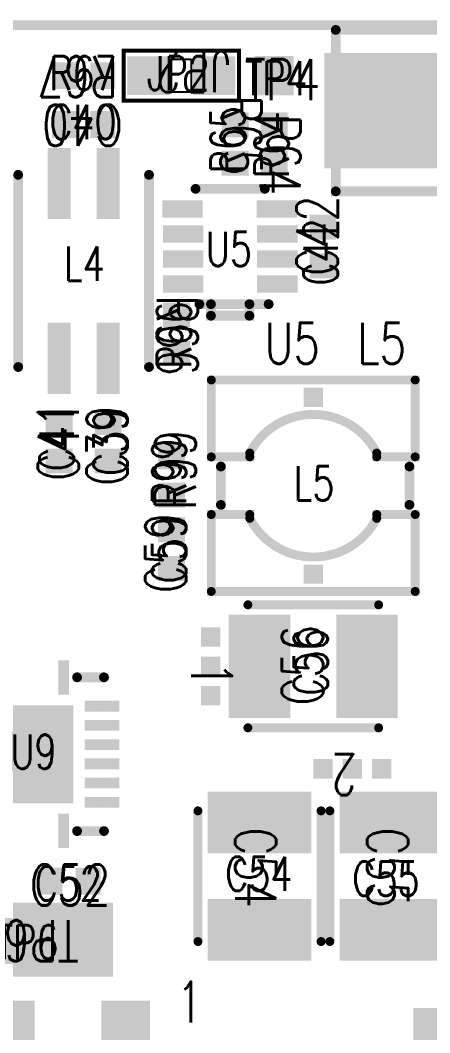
# Model space of a CAD drawing. Extents: x -29.1 to 31.9, y -21.3 to 21.1.
# Drawn here: x 0.26 to 10.9, y -5.22 to 21.13 of the extents above; entities that cross this region are included whole.
import ezdxf

# ---------------------------------------------------------------- set-up
doc = ezdxf.new("R2010")
doc.units = 0
doc.header["$MEASUREMENT"] = 0
for name, pattern in [('KEEPOUT_00010000$0', [2, 1, 1]), ('TRMIDX_0', [2, 1, 1]), ('TRMIDX_1', [2, 1, 1])]:
    doc.linetypes.add(name, pattern=pattern)
doc.layers.get('0').update_dxf_attribs({"linetype": 'CONTINUOUS'})
for name, color, linetype in [('BOARD_OUTLINE_00', 5, 'CONTINUOUS'), ('DRIL_NPLTE_THRU_01', 3, 'CONTINUOUS'), ('DRIL_NPLTE_THRU_02', 112, 'CONTINUOUS'), ('DRIL_NPLTE_THRU_03', 2, 'CONTINUOUS'), ('DRIL_NPLTE_THRU_04', 4, 'CONTINUOUS'), ('DRIL_NPLTE_THRU_05', 171, 'CONTINUOUS'), ('DRIL_NPLTE_THRU_06', 1, 'CONTINUOUS'), ('KEEPOUT_01', 136, 'CONTINUOUS'), ('PADS_BOT', 1, 'CONTINUOUS'), ('PADS_INNER', 3, 'CONTINUOUS'), ('PADS_TOP', 3, 'CONTINUOUS'), ('PART_NAME_01', 6, 'CONTINUOUS'), ('PART_NAME_11', 112, 'CONTINUOUS'), ('PART_TOP_2DLINE_01', 6, 'CONTINUOUS'), ('PART_TOP_COPPER_01', 6, 'CONTINUOUS'), ('TEXT_22', 6, 'CONTINUOUS')]:
    doc.layers.add(name, color=color, linetype=linetype)
doc.styles.add('W0$1524', font='simplex', dxfattribs={"width": 0.75})
doc.styles.add('W0$2032', font='simplex', dxfattribs={"width": 0.75})

# ---------------------------------------------------------------- blocks, each defined once
blk = doc.blocks.new('BOARD_1')
at = {"layer": 'BOARD_OUTLINE_00', "const_width": 0.254}
blk.add_lwpolyline([(0, 0), (58, 0), (58, 42), (0, 42)], close=True, dxfattribs=at)
blk = doc.blocks.new('DRIL_HOLE_0')
blk.add_lwpolyline([(0, 0, 1), (0, 0, 1)], format="xyb", close=True)
blk = doc.blocks.new('PAD_0')
blk.add_lwpolyline([(0, 0, 1), (0, 0, 1)], format="xyb", close=True)
blk = doc.blocks.new('PAD_1')
at = {"const_width": 0.508}
blk.add_lwpolyline([(-0.254, 0), (0.254, 0)], dxfattribs=at)
blk = doc.blocks.new('STK_TOP_5')
at = {"layer": 'DRIL_NPLTE_THRU_01'}
blk.add_blockref('DRIL_HOLE_0', (0, 0), dxfattribs=at)
at = {"layer": 'DRIL_NPLTE_THRU_02'}
blk.add_blockref('DRIL_HOLE_0', (0, 0), dxfattribs=at)
at = {"layer": 'DRIL_NPLTE_THRU_03'}
blk.add_blockref('DRIL_HOLE_0', (0, 0), dxfattribs=at)
at = {"layer": 'DRIL_NPLTE_THRU_04'}
blk.add_blockref('DRIL_HOLE_0', (0, 0), dxfattribs=at)
at = {"layer": 'DRIL_NPLTE_THRU_05'}
blk.add_blockref('DRIL_HOLE_0', (0, 0), dxfattribs=at)
at = {"layer": 'DRIL_NPLTE_THRU_06'}
blk.add_blockref('DRIL_HOLE_0', (0, 0), dxfattribs=at)
at = {"layer": 'PADS_BOT'}
blk.add_blockref('PAD_0', (0, 0), dxfattribs=at)
at = {"layer": 'PADS_INNER'}
blk.add_blockref('PAD_0', (0, 0), dxfattribs=at)
at = {"layer": 'PADS_TOP'}
blk.add_blockref('PAD_1', (0, 0), dxfattribs=at)
blk = doc.blocks.new('SYM_TOP_3')
for p in [(0, 0.762), (0, 0), (0, -0.762)]:
    blk.add_blockref('STK_TOP_5', p)
blk = doc.blocks.new('PART_TOP_0')
blk.add_blockref('SYM_TOP_3', (0, 0))
at = {"layer": 'PART_NAME_01', "style": 'W0$2032', "width": 0.75}
blk.add_text('1', height=1.067, rotation=270, dxfattribs=at).set_placement((-0.508, 0.127))
blk = doc.blocks.new('PART_TOP_1')
blk.add_blockref('SYM_TOP_3', (0, 0))
at = {"layer": 'PART_NAME_01', "style": 'W0$2032', "width": 0.75}
blk.add_text('2', height=1.067, rotation=270, dxfattribs=at).set_placement((-0.381, 0.127))
blk = doc.blocks.new('SMOOTH_0$232')
at = {"const_width": 0.116}
blk.add_lwpolyline([(-0.058, 0, 1), (0.058, 0, 1)], format="xyb", close=True, dxfattribs=at)
blk = doc.blocks.new('PART_BODY_TOP_62')
at = {"layer": 'PART_TOP_2DLINE_01', "const_width": 0.232}
for points in [[(-1.7, 1.6), (1.7, 1.6)], [(-1.7, -1.6), (1.7, -1.6)]]:
    blk.add_lwpolyline(points, dxfattribs=at)
at = {"layer": 'PART_TOP_2DLINE_01'}
for p in [(-1.7, 1.6), (1.7, 1.6), (-1.7, -1.6), (1.7, -1.6)]:
    blk.add_blockref('SMOOTH_0$232', p, dxfattribs=at)
blk = doc.blocks.new('PAD_5')
at = {"const_width": 1.6002}
blk.add_lwpolyline([(-1.3462, 0), (1.3462, 0)], dxfattribs=at)
blk = doc.blocks.new('STK_TOP_9')
at = {"layer": 'DRIL_NPLTE_THRU_01'}
blk.add_blockref('DRIL_HOLE_0', (0, 0), dxfattribs=at)
at = {"layer": 'DRIL_NPLTE_THRU_02'}
blk.add_blockref('DRIL_HOLE_0', (0, 0), dxfattribs=at)
at = {"layer": 'DRIL_NPLTE_THRU_03'}
blk.add_blockref('DRIL_HOLE_0', (0, 0), dxfattribs=at)
at = {"layer": 'DRIL_NPLTE_THRU_04'}
blk.add_blockref('DRIL_HOLE_0', (0, 0), dxfattribs=at)
at = {"layer": 'DRIL_NPLTE_THRU_05'}
blk.add_blockref('DRIL_HOLE_0', (0, 0), dxfattribs=at)
at = {"layer": 'DRIL_NPLTE_THRU_06'}
blk.add_blockref('DRIL_HOLE_0', (0, 0), dxfattribs=at)
at = {"layer": 'PADS_BOT'}
blk.add_blockref('PAD_0', (0, 0), dxfattribs=at)
at = {"layer": 'PADS_INNER'}
blk.add_blockref('PAD_0', (0, 0), dxfattribs=at)
at = {"layer": 'PADS_TOP', "rotation": 90}
blk.add_blockref('PAD_5', (0, 0), dxfattribs=at)
blk = doc.blocks.new('SYM_TOP_7')
for name, p in [('STK_TOP_9', (-1.397, 0)), ('STK_TOP_9', (1.397, 0)), ('PART_BODY_TOP_62', (0, 0))]:
    blk.add_blockref(name, p)
blk = doc.blocks.new('PART_TOP_13')
blk.add_blockref('SYM_TOP_7', (0, 0))
at = {"layer": 'PART_NAME_01', "style": 'W0$2032', "width": 0.75}
blk.add_text('C54', height=1.0668, rotation=180, dxfattribs=at).set_placement((1.27, 0.635))
at = {"layer": 'PART_NAME_11', "style": 'W0$1524', "width": 0.75}
blk.add_text('C54', height=0.889, rotation=270, dxfattribs=at).set_placement((-0.381, 0.889))
blk = doc.blocks.new('PART_TOP_14')
blk.add_blockref('SYM_TOP_7', (0, 0))
at = {"layer": 'PART_NAME_01', "style": 'W0$2032', "width": 0.75}
blk.add_text('C55', height=1.0668, rotation=180, dxfattribs=at).set_placement((1.27, 0.635))
at = {"layer": 'PART_NAME_11', "style": 'W0$1524', "width": 0.75}
blk.add_text('C55', height=0.889, rotation=270, dxfattribs=at).set_placement((-0.508, 1.016))
blk = doc.blocks.new('PART_TOP_15')
blk.add_blockref('SYM_TOP_7', (0, 0))
at = {"layer": 'PART_NAME_01', "style": 'W0$2032', "width": 0.75}
blk.add_text('C56', height=1.0668, rotation=90, dxfattribs=at).set_placement((0.254, -1.016))
at = {"layer": 'PART_NAME_11', "style": 'W0$1524', "width": 0.75}
blk.add_text('C56', height=0.889, rotation=90, dxfattribs=at).set_placement((0.381, -0.762))
blk = doc.blocks.new('SMOOTH_0$1016')
at = {"const_width": 0.0508}
blk.add_lwpolyline([(-0.0254, 0, 1), (0.0254, 0, 1)], format="xyb", close=True, dxfattribs=at)
blk = doc.blocks.new('PART_BODY_TOP_59')
at = {"layer": 'KEEPOUT_01', "linetype": 'KEEPOUT_00010000$0'}
blk.add_lwpolyline([(-0.4318, 0.254), (0.4318, 0.254), (0.4318, -0.254), (-0.4318, -0.254)], close=True, dxfattribs=at)
at = {"layer": 'PART_TOP_2DLINE_01', "const_width": 0.1016}
blk.add_lwpolyline([(-0.65, -1.5), (0.65, -1.5), (0.65, 1.5), (-0.65, 1.5), (-0.65, -1.5)], dxfattribs=at)
at = {"layer": 'PART_TOP_2DLINE_01'}
for p in [(-0.65, 1.5), (0.65, 1.5), (-0.65, -1.5), (-0.65, -1.5), (0.65, -1.5)]:
    blk.add_blockref('SMOOTH_0$1016', p, dxfattribs=at)
blk = doc.blocks.new('PAD_4')
at = {"const_width": 1}
blk.add_lwpolyline([(-0.55, 0), (0.55, 0)], dxfattribs=at)
blk = doc.blocks.new('STK_TOP_6')
at = {"layer": 'DRIL_NPLTE_THRU_01'}
blk.add_blockref('DRIL_HOLE_0', (0, 0), dxfattribs=at)
at = {"layer": 'DRIL_NPLTE_THRU_02'}
blk.add_blockref('DRIL_HOLE_0', (0, 0), dxfattribs=at)
at = {"layer": 'DRIL_NPLTE_THRU_03'}
blk.add_blockref('DRIL_HOLE_0', (0, 0), dxfattribs=at)
at = {"layer": 'DRIL_NPLTE_THRU_04'}
blk.add_blockref('DRIL_HOLE_0', (0, 0), dxfattribs=at)
at = {"layer": 'DRIL_NPLTE_THRU_05'}
blk.add_blockref('DRIL_HOLE_0', (0, 0), dxfattribs=at)
at = {"layer": 'DRIL_NPLTE_THRU_06'}
blk.add_blockref('DRIL_HOLE_0', (0, 0), dxfattribs=at)
at = {"layer": 'PADS_BOT'}
blk.add_blockref('PAD_0', (0, 0), dxfattribs=at)
at = {"layer": 'PADS_INNER'}
blk.add_blockref('PAD_0', (0, 0), dxfattribs=at)
at = {"layer": 'PADS_TOP', "rotation": 90}
blk.add_blockref('PAD_4', (0, 0), dxfattribs=at)
blk = doc.blocks.new('SYM_TOP_4')
for name, p in [('STK_TOP_6', (0, 0.85)), ('PART_BODY_TOP_59', (0, 0)), ('STK_TOP_6', (0, -0.85))]:
    blk.add_blockref(name, p)
blk = doc.blocks.new('PART_TOP_30')
blk.add_blockref('SYM_TOP_4', (0, 0))
at = {"layer": 'PART_NAME_01', "style": 'W0$2032', "width": 0.75}
blk.add_text('JP2', height=1.0668, rotation=270, dxfattribs=at).set_placement((-0.635, 1.27))
at = {"layer": 'PART_NAME_11', "style": 'W0$1524', "width": 0.75}
blk.add_text('JP2', height=0.889, rotation=90, dxfattribs=at).set_placement((0.381, -0.889))
blk = doc.blocks.new('SMOOTH_0$254')
at = {"const_width": 0.127}
blk.add_lwpolyline([(-0.0635, 0, 1), (0.0635, 0, 1)], format="xyb", close=True, dxfattribs=at)
blk = doc.blocks.new('PART_BODY_TOP_69')
at = {"layer": 'PART_TOP_2DLINE_01', "const_width": 0.254}
blk.add_lwpolyline([(-6.4, -0.8), (6.4, -0.8), (6.4, -5), (-6.4, -5)], close=True, dxfattribs=at)
at = {"layer": 'PART_TOP_2DLINE_01'}
for p in [(-6.4, -0.8), (6.4, -0.8), (-6.4, -5), (6.4, -5)]:
    blk.add_blockref('SMOOTH_0$254', p, dxfattribs=at)
blk = doc.blocks.new('PAD_8')
at = {"const_width": 0.7}
blk.add_lwpolyline([(-0.8, 0), (0.8, 0)], dxfattribs=at)
blk = doc.blocks.new('STK_TOP_12')
at = {"layer": 'DRIL_NPLTE_THRU_01'}
blk.add_blockref('DRIL_HOLE_0', (0, 0), dxfattribs=at)
at = {"layer": 'DRIL_NPLTE_THRU_02'}
blk.add_blockref('DRIL_HOLE_0', (0, 0), dxfattribs=at)
at = {"layer": 'DRIL_NPLTE_THRU_03'}
blk.add_blockref('DRIL_HOLE_0', (0, 0), dxfattribs=at)
at = {"layer": 'DRIL_NPLTE_THRU_04'}
blk.add_blockref('DRIL_HOLE_0', (0, 0), dxfattribs=at)
at = {"layer": 'DRIL_NPLTE_THRU_05'}
blk.add_blockref('DRIL_HOLE_0', (0, 0), dxfattribs=at)
at = {"layer": 'DRIL_NPLTE_THRU_06'}
blk.add_blockref('DRIL_HOLE_0', (0, 0), dxfattribs=at)
at = {"layer": 'PADS_BOT'}
blk.add_blockref('PAD_0', (0, 0), dxfattribs=at)
at = {"layer": 'PADS_INNER'}
blk.add_blockref('PAD_0', (0, 0), dxfattribs=at)
at = {"layer": 'PADS_TOP', "rotation": 90}
blk.add_blockref('PAD_8', (0, 0), dxfattribs=at)
blk = doc.blocks.new('PAD_10')
at = {"const_width": 3}
blk.add_lwpolyline([(-1.7, 0), (1.7, 0)], dxfattribs=at)
blk = doc.blocks.new('STK_TOP_14')
at = {"layer": 'DRIL_NPLTE_THRU_01'}
blk.add_blockref('DRIL_HOLE_0', (0, 0), dxfattribs=at)
at = {"layer": 'DRIL_NPLTE_THRU_02'}
blk.add_blockref('DRIL_HOLE_0', (0, 0), dxfattribs=at)
at = {"layer": 'DRIL_NPLTE_THRU_03'}
blk.add_blockref('DRIL_HOLE_0', (0, 0), dxfattribs=at)
at = {"layer": 'DRIL_NPLTE_THRU_04'}
blk.add_blockref('DRIL_HOLE_0', (0, 0), dxfattribs=at)
at = {"layer": 'DRIL_NPLTE_THRU_05'}
blk.add_blockref('DRIL_HOLE_0', (0, 0), dxfattribs=at)
at = {"layer": 'DRIL_NPLTE_THRU_06'}
blk.add_blockref('DRIL_HOLE_0', (0, 0), dxfattribs=at)
at = {"layer": 'PADS_BOT'}
blk.add_blockref('PAD_0', (0, 0), dxfattribs=at)
at = {"layer": 'PADS_INNER'}
blk.add_blockref('PAD_0', (0, 0), dxfattribs=at)
at = {"layer": 'PADS_TOP'}
blk.add_blockref('PAD_10', (0, 0), dxfattribs=at)
blk = doc.blocks.new('SYM_TOP_14')
for name, p in [('STK_TOP_12', (-3.125, 0)), ('STK_TOP_12', (-1.875, 0)), ('STK_TOP_12', (-0.625, 0)), ('STK_TOP_12', (0.625, 0)), ('STK_TOP_12', (1.875, 0)), ('STK_TOP_12', (3.125, 0)), ('PART_BODY_TOP_69', (0, 0)), ('STK_TOP_14', (-5, -2.9)), ('STK_TOP_14', (5, -2.9))]:
    blk.add_blockref(name, p)
blk = doc.blocks.new('PART_TOP_35')
blk.add_blockref('SYM_TOP_14', (0, 0))
at = {"layer": 'PART_NAME_01', "style": 'W0$2032', "width": 0.75}
blk.add_text('P5', height=1.0668, rotation=180, dxfattribs=at).set_placement((3.556, 3.302))
at = {"layer": 'PART_NAME_11', "style": 'W0$1524', "width": 0.75}
blk.add_text('P5', height=0.889, rotation=180, dxfattribs=at).set_placement((0.635, -2.159))
blk = doc.blocks.new('PART_BODY_TOP_73')
at = {"layer": 'PART_TOP_2DLINE_01', "const_width": 0.254}
for points in [[(-1.5, 0.8), (-1.5, -1)], [(1.5, 0.9), (1.5, -0.9)]]:
    blk.add_lwpolyline(points, dxfattribs=at)
blk.add_lwpolyline([(-1.5, -0.5), (-1.8, -0.5), (-1.8, 0.5), (-1.5, 0.5)], close=True, dxfattribs=at)
at = {"layer": 'PART_TOP_2DLINE_01'}
for p in [(-1.5, 0.8), (1.5, 0.9), (-1.8, 0.5), (-1.5, 0.5), (-1.8, -0.5), (-1.5, -0.5), (1.5, -0.9), (-1.5, -1)]:
    blk.add_blockref('SMOOTH_0$254', p, dxfattribs=at)
blk = doc.blocks.new('PAD_15')
at = {"const_width": 0.45}
blk.add_lwpolyline([(-0.525, 0), (0.525, 0)], dxfattribs=at)
blk = doc.blocks.new('STK_TOP_20')
at = {"layer": 'DRIL_NPLTE_THRU_01'}
blk.add_blockref('DRIL_HOLE_0', (0, 0), dxfattribs=at)
at = {"layer": 'DRIL_NPLTE_THRU_02'}
blk.add_blockref('DRIL_HOLE_0', (0, 0), dxfattribs=at)
at = {"layer": 'DRIL_NPLTE_THRU_03'}
blk.add_blockref('DRIL_HOLE_0', (0, 0), dxfattribs=at)
at = {"layer": 'DRIL_NPLTE_THRU_04'}
blk.add_blockref('DRIL_HOLE_0', (0, 0), dxfattribs=at)
at = {"layer": 'DRIL_NPLTE_THRU_05'}
blk.add_blockref('DRIL_HOLE_0', (0, 0), dxfattribs=at)
at = {"layer": 'DRIL_NPLTE_THRU_06'}
blk.add_blockref('DRIL_HOLE_0', (0, 0), dxfattribs=at)
at = {"layer": 'PADS_BOT'}
blk.add_blockref('PAD_0', (0, 0), dxfattribs=at)
at = {"layer": 'PADS_INNER'}
blk.add_blockref('PAD_0', (0, 0), dxfattribs=at)
at = {"layer": 'PADS_TOP', "rotation": 90}
blk.add_blockref('PAD_15', (0, 0), dxfattribs=at)
blk = doc.blocks.new('SYM_TOP_18')
for name, p in [('STK_TOP_20', (-0.975, 1.225)), ('STK_TOP_20', (-0.325, 1.225)), ('STK_TOP_20', (0.325, 1.225)), ('STK_TOP_20', (0.975, 1.241)), ('PART_BODY_TOP_73', (0, 0)), ('STK_TOP_20', (-0.975, -1.225)), ('STK_TOP_20', (-0.325, -1.225)), ('STK_TOP_20', (0.325, -1.225)), ('STK_TOP_20', (0.975, -1.209))]:
    blk.add_blockref(name, p)
blk = doc.blocks.new('PART_TOP_42')
blk.add_blockref('SYM_TOP_18', (0, 0))
at = {"layer": 'PART_NAME_01', "style": 'W0$2032', "width": 0.75}
blk.add_text('U5', height=1.0668, rotation=270, dxfattribs=at).set_placement((-3.048, -0.889))
at = {"layer": 'PART_NAME_11', "style": 'W0$1524', "width": 0.75}
blk.add_text('U5', height=0.889, rotation=270, dxfattribs=at).set_placement((-0.508, 0.635))
blk = doc.blocks.new('PAD_16')
at = {"const_width": 1.93}
blk.add_lwpolyline([(-2.032, 0), (2.032, 0)], dxfattribs=at)
blk = doc.blocks.new('STK_TOP_21')
at = {"layer": 'DRIL_NPLTE_THRU_01'}
blk.add_blockref('DRIL_HOLE_0', (0, 0), dxfattribs=at)
at = {"layer": 'DRIL_NPLTE_THRU_02'}
blk.add_blockref('DRIL_HOLE_0', (0, 0), dxfattribs=at)
at = {"layer": 'DRIL_NPLTE_THRU_03'}
blk.add_blockref('DRIL_HOLE_0', (0, 0), dxfattribs=at)
at = {"layer": 'DRIL_NPLTE_THRU_04'}
blk.add_blockref('DRIL_HOLE_0', (0, 0), dxfattribs=at)
at = {"layer": 'DRIL_NPLTE_THRU_05'}
blk.add_blockref('DRIL_HOLE_0', (0, 0), dxfattribs=at)
at = {"layer": 'DRIL_NPLTE_THRU_06'}
blk.add_blockref('DRIL_HOLE_0', (0, 0), dxfattribs=at)
at = {"layer": 'PADS_BOT'}
blk.add_blockref('PAD_0', (0, 0), dxfattribs=at)
at = {"layer": 'PADS_INNER'}
blk.add_blockref('PAD_0', (0, 0), dxfattribs=at)
at = {"layer": 'PADS_TOP'}
blk.add_blockref('PAD_16', (0, 0), dxfattribs=at)
blk = doc.blocks.new('SYM_TOP_19')
blk.add_blockref('STK_TOP_21', (0, 0))
blk = doc.blocks.new('PART_TOP_44')
blk.add_blockref('SYM_TOP_19', (0, 0))
at = {"layer": 'PART_NAME_01', "style": 'W0$2032', "width": 0.75}
blk.add_text('TP6', height=1.0668, rotation=180, dxfattribs=at).set_placement((1.143, 0.508))
at = {"layer": 'PART_NAME_11', "style": 'W0$1524', "width": 0.75}
blk.add_text('TP6', height=0.889, dxfattribs=at).set_placement((-1.016, -0.508))
blk = doc.blocks.new('PART_BODY_TOP_75')
at = {"layer": 'PART_TOP_2DLINE_01', "const_width": 0.254}
for points in [[(-2.5, 1.7), (2.5, 1.7)], [(-2.5, -1.7), (2.5, -1.7)]]:
    blk.add_lwpolyline(points, dxfattribs=at)
at = {"layer": 'PART_TOP_2DLINE_01'}
for p in [(-2.5, 1.7), (2.5, 1.7), (-2.5, -1.7), (2.5, -1.7)]:
    blk.add_blockref('SMOOTH_0$254', p, dxfattribs=at)
blk = doc.blocks.new('PAD_17')
at = {"const_width": 0.6}
blk.add_lwpolyline([(-0.925, 0), (0.925, 0)], dxfattribs=at)
blk = doc.blocks.new('STK_TOP_22')
at = {"layer": 'DRIL_NPLTE_THRU_01'}
blk.add_blockref('DRIL_HOLE_0', (0, 0), dxfattribs=at)
at = {"layer": 'DRIL_NPLTE_THRU_02'}
blk.add_blockref('DRIL_HOLE_0', (0, 0), dxfattribs=at)
at = {"layer": 'DRIL_NPLTE_THRU_03'}
blk.add_blockref('DRIL_HOLE_0', (0, 0), dxfattribs=at)
at = {"layer": 'DRIL_NPLTE_THRU_04'}
blk.add_blockref('DRIL_HOLE_0', (0, 0), dxfattribs=at)
at = {"layer": 'DRIL_NPLTE_THRU_05'}
blk.add_blockref('DRIL_HOLE_0', (0, 0), dxfattribs=at)
at = {"layer": 'DRIL_NPLTE_THRU_06'}
blk.add_blockref('DRIL_HOLE_0', (0, 0), dxfattribs=at)
at = {"layer": 'PADS_BOT'}
blk.add_blockref('PAD_0', (0, 0), dxfattribs=at)
at = {"layer": 'PADS_INNER'}
blk.add_blockref('PAD_0', (0, 0), dxfattribs=at)
at = {"layer": 'PADS_TOP'}
blk.add_blockref('PAD_17', (0, 0), dxfattribs=at)
blk = doc.blocks.new('SYM_TOP_20')
for name, p in [('PART_BODY_TOP_75', (0, 0)), ('STK_TOP_22', (-2.275, 0.635)), ('STK_TOP_22', (2.275, 0.635)), ('STK_TOP_22', (-2.275, -0.635)), ('STK_TOP_22', (2.275, -0.635))]:
    blk.add_blockref(name, p)
blk = doc.blocks.new('PART_TOP_46')
blk.add_blockref('SYM_TOP_20', (0, 0))
at = {"layer": 'PART_NAME_01', "style": 'W0$2032', "width": 0.75}
blk.add_text('L4', height=1.0668, rotation=270, dxfattribs=at).set_placement((0.889, 4.064))
at = {"layer": 'PART_NAME_11', "style": 'W0$1524', "width": 0.75}
blk.add_text('L4', height=0.889, rotation=270, dxfattribs=at).set_placement((-0.254, 0.508))
blk = doc.blocks.new('PART_BODY_TOP_76')
at = {"layer": 'PART_TOP_2DLINE_01', "const_width": 0.254}
for points in [[(-2.4, -0.5), (-2.4, 0.5)], [(2.5, -0.5), (2.5, 0.5)]]:
    blk.add_lwpolyline(points, dxfattribs=at)
at = {"layer": 'PART_TOP_COPPER_01', "linetype": 'TRMIDX_0', "const_width": 0.232}
blk.add_lwpolyline([(-2.65, 0.75), (-2.65, 2.75), (2.65, 2.75), (2.65, 0.75), (1.65, 0.75), (1.65, 0.85, 0.609804), (-1.65, 0.85), (-1.65, 0.75)], format="xyb", close=True, dxfattribs=at)
at = {"layer": 'PART_TOP_COPPER_01', "linetype": 'TRMIDX_1', "const_width": 0.232}
blk.add_lwpolyline([(2.65, -0.75), (2.65, -2.75), (-2.65, -2.75), (-2.65, -0.75), (-1.65, -0.75), (-1.65, -0.85, 0.609804), (1.65, -0.85), (1.65, -0.75)], format="xyb", close=True, dxfattribs=at)
at = {"layer": 'PART_TOP_2DLINE_01'}
for p in [(-2.4, 0.5), (2.5, 0.5), (-2.4, -0.5), (2.5, -0.5)]:
    blk.add_blockref('SMOOTH_0$254', p, dxfattribs=at)
at = {"layer": 'PART_TOP_COPPER_01'}
for p in [(-2.65, 2.75), (2.65, 2.75), (-2.65, 0.75), (-1.65, 0.85), (-1.65, 0.75), (1.65, 0.85), (1.65, 0.75), (2.65, 0.75), (-2.65, -0.75), (-1.65, -0.75), (-1.65, -0.85), (1.65, -0.75), (1.65, -0.85), (2.65, -0.75), (-2.65, -2.75), (2.65, -2.75)]:
    blk.add_blockref('SMOOTH_0$232', p, dxfattribs=at)
blk = doc.blocks.new('PAD_18')
at = {"const_width": 0.5}
blk.add_lwpolyline([(-0.25, 0), (0.25, 0)], dxfattribs=at)
blk = doc.blocks.new('STK_TOP_23')
at = {"layer": 'DRIL_NPLTE_THRU_01'}
blk.add_blockref('DRIL_HOLE_0', (0, 0), dxfattribs=at)
at = {"layer": 'DRIL_NPLTE_THRU_02'}
blk.add_blockref('DRIL_HOLE_0', (0, 0), dxfattribs=at)
at = {"layer": 'DRIL_NPLTE_THRU_03'}
blk.add_blockref('DRIL_HOLE_0', (0, 0), dxfattribs=at)
at = {"layer": 'DRIL_NPLTE_THRU_04'}
blk.add_blockref('DRIL_HOLE_0', (0, 0), dxfattribs=at)
at = {"layer": 'DRIL_NPLTE_THRU_05'}
blk.add_blockref('DRIL_HOLE_0', (0, 0), dxfattribs=at)
at = {"layer": 'DRIL_NPLTE_THRU_06'}
blk.add_blockref('DRIL_HOLE_0', (0, 0), dxfattribs=at)
at = {"layer": 'PADS_BOT'}
blk.add_blockref('PAD_0', (0, 0), dxfattribs=at)
at = {"layer": 'PADS_INNER'}
blk.add_blockref('PAD_0', (0, 0), dxfattribs=at)
at = {"layer": 'PADS_TOP'}
blk.add_blockref('PAD_18', (0, 0), dxfattribs=at)
blk = doc.blocks.new('SYM_TOP_21')
for name, p in [('PART_BODY_TOP_76', (0, 0)), ('STK_TOP_23', (0, 2.3)), ('STK_TOP_23', (0, -2.3))]:
    blk.add_blockref(name, p)
blk = doc.blocks.new('PART_TOP_47')
blk.add_blockref('SYM_TOP_21', (0, 0))
at = {"layer": 'PART_NAME_01', "style": 'W0$2032', "width": 0.75}
blk.add_text('L5', height=1.0668, dxfattribs=at).set_placement((1.143, 3.175))
at = {"layer": 'PART_NAME_11', "style": 'W0$1524', "width": 0.75}
blk.add_text('L5', height=0.889, dxfattribs=at).set_placement((-0.508, -0.381))
blk = doc.blocks.new('PAD_19')
at = {"const_width": 1.016}
blk.add_lwpolyline([(-0.508, 0), (0.508, 0)], dxfattribs=at)
blk = doc.blocks.new('STK_TOP_24')
at = {"layer": 'DRIL_NPLTE_THRU_01'}
blk.add_blockref('DRIL_HOLE_0', (0, 0), dxfattribs=at)
at = {"layer": 'DRIL_NPLTE_THRU_02'}
blk.add_blockref('DRIL_HOLE_0', (0, 0), dxfattribs=at)
at = {"layer": 'DRIL_NPLTE_THRU_03'}
blk.add_blockref('DRIL_HOLE_0', (0, 0), dxfattribs=at)
at = {"layer": 'DRIL_NPLTE_THRU_04'}
blk.add_blockref('DRIL_HOLE_0', (0, 0), dxfattribs=at)
at = {"layer": 'DRIL_NPLTE_THRU_05'}
blk.add_blockref('DRIL_HOLE_0', (0, 0), dxfattribs=at)
at = {"layer": 'DRIL_NPLTE_THRU_06'}
blk.add_blockref('DRIL_HOLE_0', (0, 0), dxfattribs=at)
at = {"layer": 'PADS_BOT'}
blk.add_blockref('PAD_0', (0, 0), dxfattribs=at)
at = {"layer": 'PADS_INNER'}
blk.add_blockref('PAD_0', (0, 0), dxfattribs=at)
at = {"layer": 'PADS_TOP'}
blk.add_blockref('PAD_19', (0, 0), dxfattribs=at)
blk = doc.blocks.new('SYM_TOP_22')
blk.add_blockref('STK_TOP_24', (0, 0))
blk = doc.blocks.new('PART_TOP_52')
blk.add_blockref('SYM_TOP_22', (0, 0))
at = {"layer": 'PART_NAME_01', "style": 'W0$2032', "width": 0.75}
blk.add_text('TP4', height=1.0668, rotation=90, dxfattribs=at).set_placement((0.635, -0.762))
at = {"layer": 'PART_NAME_11', "style": 'W0$1524', "width": 0.75}
blk.add_text('TP4', height=0.889, rotation=90, dxfattribs=at).set_placement((0.508, -0.762))
blk = doc.blocks.new('PAD_20')
at = {"const_width": 0.65}
blk.add_lwpolyline([(-0.35, 0), (0.35, 0)], dxfattribs=at)
blk = doc.blocks.new('STK_TOP_31')
at = {"layer": 'DRIL_NPLTE_THRU_01'}
blk.add_blockref('DRIL_HOLE_0', (0, 0), dxfattribs=at)
at = {"layer": 'DRIL_NPLTE_THRU_02'}
blk.add_blockref('DRIL_HOLE_0', (0, 0), dxfattribs=at)
at = {"layer": 'DRIL_NPLTE_THRU_03'}
blk.add_blockref('DRIL_HOLE_0', (0, 0), dxfattribs=at)
at = {"layer": 'DRIL_NPLTE_THRU_04'}
blk.add_blockref('DRIL_HOLE_0', (0, 0), dxfattribs=at)
at = {"layer": 'DRIL_NPLTE_THRU_05'}
blk.add_blockref('DRIL_HOLE_0', (0, 0), dxfattribs=at)
at = {"layer": 'DRIL_NPLTE_THRU_06'}
blk.add_blockref('DRIL_HOLE_0', (0, 0), dxfattribs=at)
at = {"layer": 'PADS_BOT'}
blk.add_blockref('PAD_0', (0, 0), dxfattribs=at)
at = {"layer": 'PADS_INNER'}
blk.add_blockref('PAD_0', (0, 0), dxfattribs=at)
at = {"layer": 'PADS_TOP', "rotation": 90}
blk.add_blockref('PAD_20', (0, 0), dxfattribs=at)
blk = doc.blocks.new('SYM_TOP_25')
for p in [(-0.5, 0), (0.5, 0)]:
    blk.add_blockref('STK_TOP_31', p)
blk = doc.blocks.new('PART_TOP_94')
blk.add_blockref('SYM_TOP_25', (0, 0))
at = {"layer": 'PART_NAME_01', "style": 'W0$2032', "width": 0.75}
blk.add_text('C39', height=1.0668, rotation=180, dxfattribs=at).set_placement((1.143, 0.508))
at = {"layer": 'PART_NAME_11', "style": 'W0$1524', "width": 0.75}
blk.add_text('C39', height=0.889, rotation=180, dxfattribs=at).set_placement((0.889, 0.508))
blk = doc.blocks.new('PART_TOP_95')
blk.add_blockref('SYM_TOP_25', (0, 0))
at = {"layer": 'PART_NAME_01', "style": 'W0$2032', "width": 0.75}
blk.add_text('C40', height=1.0668, dxfattribs=at).set_placement((-1.016, -0.508))
at = {"layer": 'PART_NAME_11', "style": 'W0$1524', "width": 0.75}
blk.add_text('C40', height=0.889, rotation=180, dxfattribs=at).set_placement((0.889, 0.381))
blk = doc.blocks.new('PART_TOP_96')
blk.add_blockref('SYM_TOP_25', (0, 0))
at = {"layer": 'PART_NAME_01', "style": 'W0$2032', "width": 0.75}
blk.add_text('C41', height=1.0668, dxfattribs=at).set_placement((-1.016, -0.508))
at = {"layer": 'PART_NAME_11', "style": 'W0$1524', "width": 0.75}
blk.add_text('C41', height=0.889, dxfattribs=at).set_placement((-0.762, -0.381))
blk = doc.blocks.new('PART_TOP_97')
blk.add_blockref('SYM_TOP_25', (0, 0))
at = {"layer": 'PART_NAME_01', "style": 'W0$2032', "width": 0.75}
blk.add_text('C42', height=1.0668, rotation=180, dxfattribs=at).set_placement((0.762, 0.381))
at = {"layer": 'PART_NAME_11', "style": 'W0$1524', "width": 0.75}
blk.add_text('C42', height=0.889, rotation=180, dxfattribs=at).set_placement((1.016, 0.381))
blk = doc.blocks.new('PART_TOP_106')
blk.add_blockref('SYM_TOP_25', (0, 0))
at = {"layer": 'PART_NAME_01', "style": 'W0$2032', "width": 0.75}
blk.add_text('C52', height=1.0668, dxfattribs=at).set_placement((-1.016, -0.635))
at = {"layer": 'PART_NAME_11', "style": 'W0$1524', "width": 0.75}
blk.add_text('C52', height=0.889, dxfattribs=at).set_placement((-0.889, -0.508))
blk = doc.blocks.new('PART_TOP_110')
blk.add_blockref('SYM_TOP_25', (0, 0))
at = {"layer": 'PART_NAME_01', "style": 'W0$2032', "width": 0.75}
blk.add_text('C59', height=1.0668, dxfattribs=at).set_placement((-1.143, -0.381))
at = {"layer": 'PART_NAME_11', "style": 'W0$1524', "width": 0.75}
blk.add_text('C59', height=0.889, dxfattribs=at).set_placement((-0.889, -0.381))
blk = doc.blocks.new('PART_TOP_239')
blk.add_blockref('SYM_TOP_25', (0, 0))
at = {"layer": 'PART_NAME_01', "style": 'W0$2032', "width": 0.75}
blk.add_text('R64', height=1.0668, dxfattribs=at).set_placement((-0.762, -0.381))
at = {"layer": 'PART_NAME_11', "style": 'W0$1524', "width": 0.75}
blk.add_text('R64', height=0.889, rotation=180, dxfattribs=at).set_placement((0.889, 0.381))
blk = doc.blocks.new('PART_TOP_240')
blk.add_blockref('SYM_TOP_25', (0, 0))
at = {"layer": 'PART_NAME_01', "style": 'W0$2032', "width": 0.75}
blk.add_text('R65', height=1.0668, rotation=180, dxfattribs=at).set_placement((1.27, 0.381))
at = {"layer": 'PART_NAME_11', "style": 'W0$1524', "width": 0.75}
blk.add_text('R65', height=0.889, dxfattribs=at).set_placement((-0.762, -0.254))
blk = doc.blocks.new('PART_TOP_241')
blk.add_blockref('SYM_TOP_25', (0, 0))
at = {"layer": 'PART_NAME_01', "style": 'W0$2032', "width": 0.75}
blk.add_text('R66', height=1.0668, rotation=180, dxfattribs=at).set_placement((1.016, 0.508))
at = {"layer": 'PART_NAME_11', "style": 'W0$1524', "width": 0.75}
blk.add_text('R66', height=0.889, dxfattribs=at).set_placement((-0.889, -0.381))
blk = doc.blocks.new('PART_TOP_242')
blk.add_blockref('SYM_TOP_25', (0, 0))
at = {"layer": 'PART_NAME_01', "style": 'W0$2032', "width": 0.75}
blk.add_text('R67', height=1.0668, dxfattribs=at).set_placement((-0.889, -0.508))
at = {"layer": 'PART_NAME_11', "style": 'W0$1524', "width": 0.75}
blk.add_text('R67', height=0.889, rotation=180, dxfattribs=at).set_placement((0.889, 0.381))
blk = doc.blocks.new('PART_TOP_275')
blk.add_blockref('SYM_TOP_25', (0, 0))
at = {"layer": 'PART_NAME_01', "style": 'W0$2032', "width": 0.75}
blk.add_text('R99', height=1.0668, rotation=180, dxfattribs=at).set_placement((0.889, 0.635))
at = {"layer": 'PART_NAME_11', "style": 'W0$1524', "width": 0.75}
blk.add_text('R99', height=0.889, rotation=180, dxfattribs=at).set_placement((0.762, 0.381))
blk = doc.blocks.new('SMOOTH_0$635')
at = {"const_width": 0.3175}
blk.add_lwpolyline([(-0.15875, 0, 1), (0.15875, 0, 1)], format="xyb", close=True, dxfattribs=at)
blk = doc.blocks.new('PART_BODY_TOP_82')
at = {"layer": 'PART_TOP_2DLINE_01'}
for points, const_width in [([(-6.4, 3.4), (-6.4, -3.4), (-5.2, -3.4)], 0.254), ([(-6.4, 3.4), (-5.2, 3.4)], 0.254), ([(6.4, -3.4), (6.4, 3.4), (5.2, 3.4)], 0.254), ([(-6.4, 0.635), (-6.4, -0.635)], 0.635), ([(6.4, -3.4), (5.2, -3.4)], 0.254)]:
    blk.add_lwpolyline(points, dxfattribs=dict(at, const_width=const_width))
for name, p in [('SMOOTH_0$254', (-6.4, 3.4)), ('SMOOTH_0$254', (-6.4, 3.4)), ('SMOOTH_0$254', (-5.2, 3.4)), ('SMOOTH_0$254', (5.2, 3.4)), ('SMOOTH_0$254', (6.4, 3.4)), ('SMOOTH_0$635', (-6.4, 0.635)), ('SMOOTH_0$635', (-6.4, -0.635)), ('SMOOTH_0$254', (-6.4, -3.4)), ('SMOOTH_0$254', (-5.2, -3.4)), ('SMOOTH_0$254', (5.2, -3.4)), ('SMOOTH_0$254', (6.4, -3.4)), ('SMOOTH_0$254', (6.4, -3.4))]:
    blk.add_blockref(name, p, dxfattribs=at)
blk = doc.blocks.new('PAD_21')
at = {"const_width": 0.635}
blk.add_lwpolyline([(-0.762, 0), (0.762, 0)], dxfattribs=at)
blk = doc.blocks.new('STK_TOP_32')
at = {"layer": 'DRIL_NPLTE_THRU_01'}
blk.add_blockref('DRIL_HOLE_0', (0, 0), dxfattribs=at)
at = {"layer": 'DRIL_NPLTE_THRU_02'}
blk.add_blockref('DRIL_HOLE_0', (0, 0), dxfattribs=at)
at = {"layer": 'DRIL_NPLTE_THRU_03'}
blk.add_blockref('DRIL_HOLE_0', (0, 0), dxfattribs=at)
at = {"layer": 'DRIL_NPLTE_THRU_04'}
blk.add_blockref('DRIL_HOLE_0', (0, 0), dxfattribs=at)
at = {"layer": 'DRIL_NPLTE_THRU_05'}
blk.add_blockref('DRIL_HOLE_0', (0, 0), dxfattribs=at)
at = {"layer": 'DRIL_NPLTE_THRU_06'}
blk.add_blockref('DRIL_HOLE_0', (0, 0), dxfattribs=at)
at = {"layer": 'PADS_BOT'}
blk.add_blockref('PAD_0', (0, 0), dxfattribs=at)
at = {"layer": 'PADS_INNER'}
blk.add_blockref('PAD_0', (0, 0), dxfattribs=at)
at = {"layer": 'PADS_TOP', "rotation": 90}
blk.add_blockref('PAD_21', (0, 0), dxfattribs=at)
blk = doc.blocks.new('SYM_TOP_27')
for name, p in [('STK_TOP_32', (-4.445, 4.191)), ('STK_TOP_32', (-3.175, 4.191)), ('STK_TOP_32', (-1.905, 4.191)), ('STK_TOP_32', (-0.635, 4.191)), ('STK_TOP_32', (0.635, 4.191)), ('STK_TOP_32', (1.905, 4.191)), ('STK_TOP_32', (3.175, 4.191)), ('STK_TOP_32', (4.445, 4.191)), ('PART_BODY_TOP_82', (0, 0)), ('STK_TOP_32', (-4.445, -4.191)), ('STK_TOP_32', (-3.175, -4.191)), ('STK_TOP_32', (-1.905, -4.191)), ('STK_TOP_32', (-0.635, -4.191)), ('STK_TOP_32', (0.635, -4.191)), ('STK_TOP_32', (1.905, -4.191)), ('STK_TOP_32', (3.175, -4.191)), ('STK_TOP_32', (4.445, -4.191))]:
    blk.add_blockref(name, p)
blk = doc.blocks.new('PART_TOP_304')
blk.add_blockref('SYM_TOP_27', (0, 0))
at = {"layer": 'PART_NAME_01', "style": 'W0$2032', "width": 0.75}
blk.add_text('L2', height=1.0668, rotation=180, dxfattribs=at).set_placement((-0.254, -5.334))
at = {"layer": 'PART_NAME_11', "style": 'W0$1524', "width": 0.75}
blk.add_text('L2', height=0.889, rotation=180, dxfattribs=at).set_placement((0.762, 0.508))
blk = doc.blocks.new('PART_BODY_TOP_86')
at = {"layer": 'PART_TOP_2DLINE_01', "const_width": 0.254}
for points in [[(-2, 1.8), (-2, 1.1)], [(2, 1.8), (2, 1.1)], [(2, -1.1), (2, -1.8)]]:
    blk.add_lwpolyline(points, dxfattribs=at)
blk.add_lwpolyline([(-2, -1.8), (-2.4, -1.8), (-2.4, -1.1), (-2, -1.1)], close=True, dxfattribs=at)
at = {"layer": 'PART_TOP_2DLINE_01'}
for p in [(-2, 1.8), (2, 1.8), (-2, 1.1), (2, 1.1), (-2.4, -1.1), (-2, -1.1), (2, -1.1), (-2.4, -1.8), (-2, -1.8), (2, -1.8)]:
    blk.add_blockref('SMOOTH_0$254', p, dxfattribs=at)
blk = doc.blocks.new('PAD_22')
at = {"const_width": 0.28}
blk.add_lwpolyline([(-0.47, 0), (0.43, 0)], dxfattribs=at)
blk = doc.blocks.new('STK_TOP_77')
at = {"layer": 'DRIL_NPLTE_THRU_01'}
blk.add_blockref('DRIL_HOLE_0', (0, 0), dxfattribs=at)
at = {"layer": 'DRIL_NPLTE_THRU_02'}
blk.add_blockref('DRIL_HOLE_0', (0, 0), dxfattribs=at)
at = {"layer": 'DRIL_NPLTE_THRU_03'}
blk.add_blockref('DRIL_HOLE_0', (0, 0), dxfattribs=at)
at = {"layer": 'DRIL_NPLTE_THRU_04'}
blk.add_blockref('DRIL_HOLE_0', (0, 0), dxfattribs=at)
at = {"layer": 'DRIL_NPLTE_THRU_05'}
blk.add_blockref('DRIL_HOLE_0', (0, 0), dxfattribs=at)
at = {"layer": 'DRIL_NPLTE_THRU_06'}
blk.add_blockref('DRIL_HOLE_0', (0, 0), dxfattribs=at)
at = {"layer": 'PADS_BOT'}
blk.add_blockref('PAD_0', (0, 0), dxfattribs=at)
at = {"layer": 'PADS_INNER'}
blk.add_blockref('PAD_0', (0, 0), dxfattribs=at)
at = {"layer": 'PADS_TOP'}
blk.add_blockref('PAD_22', (0, 0), dxfattribs=at)
blk = doc.blocks.new('PAD_23')
blk.add_lwpolyline([(0, 0), (0, 0)])
blk = doc.blocks.new('STK_TOP_82')
at = {"layer": 'DRIL_NPLTE_THRU_01'}
blk.add_blockref('DRIL_HOLE_0', (0, 0), dxfattribs=at)
at = {"layer": 'DRIL_NPLTE_THRU_02'}
blk.add_blockref('DRIL_HOLE_0', (0, 0), dxfattribs=at)
at = {"layer": 'DRIL_NPLTE_THRU_03'}
blk.add_blockref('DRIL_HOLE_0', (0, 0), dxfattribs=at)
at = {"layer": 'DRIL_NPLTE_THRU_04'}
blk.add_blockref('DRIL_HOLE_0', (0, 0), dxfattribs=at)
at = {"layer": 'DRIL_NPLTE_THRU_05'}
blk.add_blockref('DRIL_HOLE_0', (0, 0), dxfattribs=at)
at = {"layer": 'DRIL_NPLTE_THRU_06'}
blk.add_blockref('DRIL_HOLE_0', (0, 0), dxfattribs=at)
at = {"layer": 'PADS_BOT'}
blk.add_blockref('PAD_23', (0, 0), dxfattribs=at)
at = {"layer": 'PADS_INNER'}
blk.add_blockref('PAD_0', (0, 0), dxfattribs=at)
at = {"layer": 'PADS_TOP', "rotation": 90}
blk.add_blockref('PAD_22', (0, 0), dxfattribs=at)
blk = doc.blocks.new('PAD_24')
at = {"const_width": 0.28}
blk.add_lwpolyline([(-0.43, 0), (0.47, 0)], dxfattribs=at)
blk = doc.blocks.new('STK_TOP_79')
at = {"layer": 'DRIL_NPLTE_THRU_01'}
blk.add_blockref('DRIL_HOLE_0', (0, 0), dxfattribs=at)
at = {"layer": 'DRIL_NPLTE_THRU_02'}
blk.add_blockref('DRIL_HOLE_0', (0, 0), dxfattribs=at)
at = {"layer": 'DRIL_NPLTE_THRU_03'}
blk.add_blockref('DRIL_HOLE_0', (0, 0), dxfattribs=at)
at = {"layer": 'DRIL_NPLTE_THRU_04'}
blk.add_blockref('DRIL_HOLE_0', (0, 0), dxfattribs=at)
at = {"layer": 'DRIL_NPLTE_THRU_05'}
blk.add_blockref('DRIL_HOLE_0', (0, 0), dxfattribs=at)
at = {"layer": 'DRIL_NPLTE_THRU_06'}
blk.add_blockref('DRIL_HOLE_0', (0, 0), dxfattribs=at)
at = {"layer": 'PADS_BOT'}
blk.add_blockref('PAD_0', (0, 0), dxfattribs=at)
at = {"layer": 'PADS_INNER'}
blk.add_blockref('PAD_0', (0, 0), dxfattribs=at)
at = {"layer": 'PADS_TOP'}
blk.add_blockref('PAD_24', (0, 0), dxfattribs=at)
blk = doc.blocks.new('STK_TOP_81')
at = {"layer": 'DRIL_NPLTE_THRU_01'}
blk.add_blockref('DRIL_HOLE_0', (0, 0), dxfattribs=at)
at = {"layer": 'DRIL_NPLTE_THRU_02'}
blk.add_blockref('DRIL_HOLE_0', (0, 0), dxfattribs=at)
at = {"layer": 'DRIL_NPLTE_THRU_03'}
blk.add_blockref('DRIL_HOLE_0', (0, 0), dxfattribs=at)
at = {"layer": 'DRIL_NPLTE_THRU_04'}
blk.add_blockref('DRIL_HOLE_0', (0, 0), dxfattribs=at)
at = {"layer": 'DRIL_NPLTE_THRU_05'}
blk.add_blockref('DRIL_HOLE_0', (0, 0), dxfattribs=at)
at = {"layer": 'DRIL_NPLTE_THRU_06'}
blk.add_blockref('DRIL_HOLE_0', (0, 0), dxfattribs=at)
at = {"layer": 'PADS_BOT'}
blk.add_blockref('PAD_23', (0, 0), dxfattribs=at)
at = {"layer": 'PADS_INNER'}
blk.add_blockref('PAD_0', (0, 0), dxfattribs=at)
at = {"layer": 'PADS_TOP', "rotation": 90}
blk.add_blockref('PAD_24', (0, 0), dxfattribs=at)
blk = doc.blocks.new('PAD_25')
at = {"const_width": 2}
blk.add_lwpolyline([(-1.275, 0), (1.275, 0)], dxfattribs=at)
blk = doc.blocks.new('STK_TOP_41')
at = {"layer": 'DRIL_NPLTE_THRU_01'}
blk.add_blockref('DRIL_HOLE_0', (0, 0), dxfattribs=at)
at = {"layer": 'DRIL_NPLTE_THRU_02'}
blk.add_blockref('DRIL_HOLE_0', (0, 0), dxfattribs=at)
at = {"layer": 'DRIL_NPLTE_THRU_03'}
blk.add_blockref('DRIL_HOLE_0', (0, 0), dxfattribs=at)
at = {"layer": 'DRIL_NPLTE_THRU_04'}
blk.add_blockref('DRIL_HOLE_0', (0, 0), dxfattribs=at)
at = {"layer": 'DRIL_NPLTE_THRU_05'}
blk.add_blockref('DRIL_HOLE_0', (0, 0), dxfattribs=at)
at = {"layer": 'DRIL_NPLTE_THRU_06'}
blk.add_blockref('DRIL_HOLE_0', (0, 0), dxfattribs=at)
at = {"layer": 'PADS_BOT'}
blk.add_blockref('PAD_0', (0, 0), dxfattribs=at)
at = {"layer": 'PADS_INNER'}
blk.add_blockref('PAD_0', (0, 0), dxfattribs=at)
at = {"layer": 'PADS_TOP'}
blk.add_blockref('PAD_25', (0, 0), dxfattribs=at)
blk = doc.blocks.new('SYM_TOP_31')
for name, p in [('STK_TOP_81', (-1.25, 1.725)), ('STK_TOP_81', (-0.75, 1.725)), ('STK_TOP_81', (-0.25, 1.725)), ('STK_TOP_81', (0.25, 1.725)), ('STK_TOP_81', (0.75, 1.725)), ('STK_TOP_81', (1.25, 1.725)), ('PART_BODY_TOP_86', (0, 0)), ('STK_TOP_77', (-1.975, 0.75)), ('STK_TOP_41', (0, 0)), ('STK_TOP_79', (1.975, 0.75)), ('STK_TOP_77', (-1.975, -0.75)), ('STK_TOP_79', (1.975, -0.75)), ('STK_TOP_82', (-1.25, -1.725)), ('STK_TOP_82', (-0.75, -1.725)), ('STK_TOP_82', (-0.25, -1.725)), ('STK_TOP_82', (0.25, -1.725)), ('STK_TOP_82', (0.75, -1.725)), ('STK_TOP_82', (1.25, -1.725))]:
    blk.add_blockref(name, p)
blk = doc.blocks.new('PART_TOP_310')
blk.add_blockref('SYM_TOP_31', (0, 0))
at = {"layer": 'PART_NAME_01', "style": 'W0$2032', "width": 0.75}
blk.add_text('U9', height=1.0668, rotation=90, dxfattribs=at).set_placement((-2.794, -1.905))
at = {"layer": 'PART_NAME_11', "style": 'W0$1524', "width": 0.75}
blk.add_text('U9', height=0.889, rotation=90, dxfattribs=at).set_placement((0.381, -0.635))
blk = doc.blocks.new('PART_BODY_TOP_91')
at = {"layer": 'PART_TOP_2DLINE_01', "const_width": 0.254}
blk.add_lwpolyline([(-7.8232, 0), (7.8232, 0), (7.8232, -9.906), (-7.8232, -9.906)], close=True, dxfattribs=at)
at = {"layer": 'PART_TOP_2DLINE_01'}
for p in [(-7.8232, 0), (7.8232, 0), (-7.8232, -9.906), (7.8232, -9.906)]:
    blk.add_blockref('SMOOTH_0$254', p, dxfattribs=at)
blk = doc.blocks.new('PAD_31')
at = {"const_width": 1.27}
blk.add_lwpolyline([(-1.4605, 0), (1.4605, 0)], dxfattribs=at)
blk = doc.blocks.new('STK_TOP_46')
at = {"layer": 'DRIL_NPLTE_THRU_01'}
blk.add_blockref('DRIL_HOLE_0', (0, 0), dxfattribs=at)
at = {"layer": 'DRIL_NPLTE_THRU_02'}
blk.add_blockref('DRIL_HOLE_0', (0, 0), dxfattribs=at)
at = {"layer": 'DRIL_NPLTE_THRU_03'}
blk.add_blockref('DRIL_HOLE_0', (0, 0), dxfattribs=at)
at = {"layer": 'DRIL_NPLTE_THRU_04'}
blk.add_blockref('DRIL_HOLE_0', (0, 0), dxfattribs=at)
at = {"layer": 'DRIL_NPLTE_THRU_05'}
blk.add_blockref('DRIL_HOLE_0', (0, 0), dxfattribs=at)
at = {"layer": 'DRIL_NPLTE_THRU_06'}
blk.add_blockref('DRIL_HOLE_0', (0, 0), dxfattribs=at)
at = {"layer": 'PADS_BOT'}
blk.add_blockref('PAD_0', (0, 0), dxfattribs=at)
at = {"layer": 'PADS_INNER'}
blk.add_blockref('PAD_0', (0, 0), dxfattribs=at)
at = {"layer": 'PADS_TOP', "rotation": 90}
blk.add_blockref('PAD_31', (0, 0), dxfattribs=at)
blk = doc.blocks.new('PAD_32')
at = {"const_width": 1.651}
blk.add_lwpolyline([(-1.7145, 0), (1.7145, 0)], dxfattribs=at)
blk = doc.blocks.new('STK_TOP_47')
at = {"layer": 'DRIL_NPLTE_THRU_01'}
blk.add_blockref('DRIL_HOLE_0', (0, 0), dxfattribs=at)
at = {"layer": 'DRIL_NPLTE_THRU_02'}
blk.add_blockref('DRIL_HOLE_0', (0, 0), dxfattribs=at)
at = {"layer": 'DRIL_NPLTE_THRU_03'}
blk.add_blockref('DRIL_HOLE_0', (0, 0), dxfattribs=at)
at = {"layer": 'DRIL_NPLTE_THRU_04'}
blk.add_blockref('DRIL_HOLE_0', (0, 0), dxfattribs=at)
at = {"layer": 'DRIL_NPLTE_THRU_05'}
blk.add_blockref('DRIL_HOLE_0', (0, 0), dxfattribs=at)
at = {"layer": 'DRIL_NPLTE_THRU_06'}
blk.add_blockref('DRIL_HOLE_0', (0, 0), dxfattribs=at)
at = {"layer": 'PADS_BOT'}
blk.add_blockref('PAD_0', (0, 0), dxfattribs=at)
at = {"layer": 'PADS_INNER'}
blk.add_blockref('PAD_0', (0, 0), dxfattribs=at)
at = {"layer": 'PADS_TOP'}
blk.add_blockref('PAD_32', (0, 0), dxfattribs=at)
blk = doc.blocks.new('SYM_TOP_36')
for name, p in [('STK_TOP_46', (-2.9972, 0)), ('STK_TOP_46', (0, 0)), ('STK_TOP_46', (2.9972, 0)), ('PART_BODY_TOP_91', (0, 0)), ('STK_TOP_47', (-6.858, -5.461)), ('STK_TOP_47', (6.858, -5.461))]:
    blk.add_blockref(name, p)
blk = doc.blocks.new('PART_TOP_332')
blk.add_blockref('SYM_TOP_36', (0, 0))
at = {"layer": 'PART_NAME_01', "style": 'W0$2032', "width": 0.75}
blk.add_text('P12', height=1.0668, dxfattribs=at).set_placement((6.223, -11.557))
at = {"layer": 'PART_NAME_11', "style": 'W0$1524', "width": 0.75}
blk.add_text('P12', height=0.889, dxfattribs=at).set_placement((-0.889, -5.715))

msp = doc.modelspace()

# ---------------------------------------------------------------- block references
for name, p in [('BOARD_1', (-29, -21)), ('PART_TOP_47', (7.874, 9.017)), ('PART_TOP_15', (7.874, 4.318)), ('PART_TOP_0', (5.207, 4.318)), ('PART_TOP_106', (1.524, -1.27)), ('PART_TOP_44', (0.635, -2.794)), ('PART_TOP_332', (0, -5.842))]:
    msp.add_blockref(name, p)
for name, p, rotation in [('PART_TOP_35', (14.859, 15.875), 180), ('PART_TOP_52', (6.858, 19.685), 270), ('PART_TOP_242', (1.905, 19.685), 180), ('PART_TOP_30', (4.445, 19.685), 270), ('PART_TOP_95', (1.905, 18.415), 180), ('PART_TOP_240', (5.842, 17.907), 90), ('PART_TOP_239', (6.858, 17.907), 270), ('PART_TOP_46', (1.905, 14.605), 90), ('PART_TOP_42', (5.715, 15.24), 90), ('PART_TOP_97', (8.128, 15.24), 270), ('PART_TOP_241', (4.318, 12.954), 90), ('PART_TOP_96', (1.27, 10.16), 90), ('PART_TOP_94', (2.54, 10.16), 270), ('PART_TOP_275', (4.191, 9.271), 270), ('PART_TOP_110', (4.191, 7.366), 90), ('PART_TOP_310', (0.635, 2.032), 270), ('PART_TOP_1', (8.89, 1.651), 270), ('PART_TOP_13', (6.477, -1.143), 90), ('PART_TOP_14', (9.906, -1.143), 90), ('PART_TOP_304', (15.24, -9.525), 180)]:
    msp.add_blockref(name, p, dxfattribs=dict(rotation=rotation))

# ---------------------------------------------------------------- texts
at = {"layer": 'TEXT_22', "style": 'W0$2032', "width": 0.75}
msp.add_text('1', height=1.067, dxfattribs=at).set_placement((4.318, -4.953))

doc.saveas('drawing.dxf')
